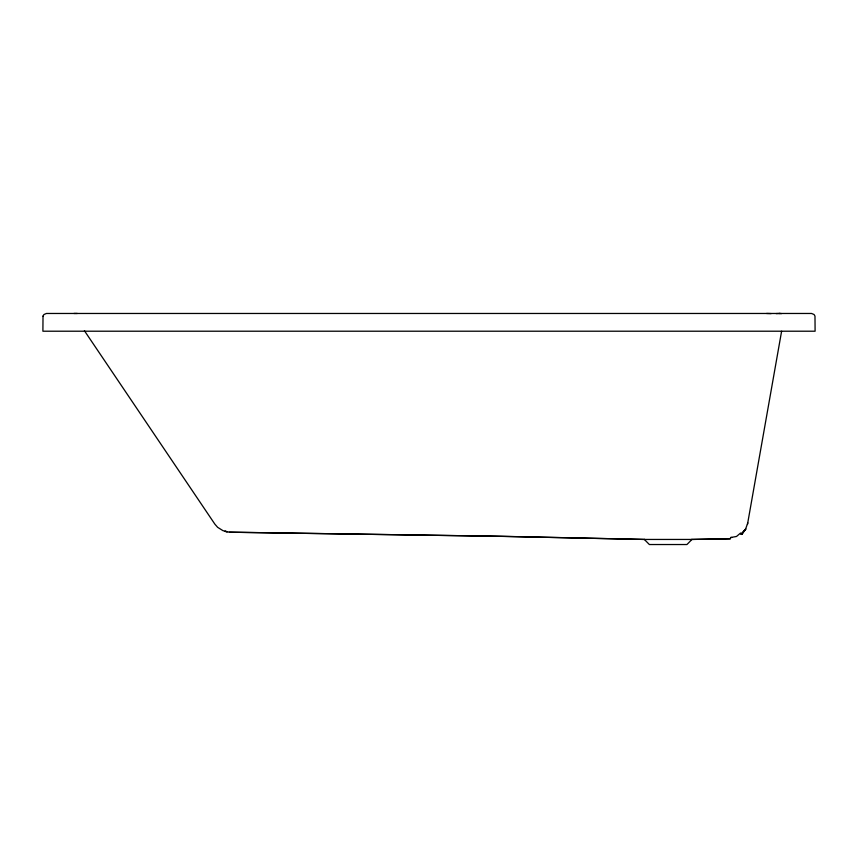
<?xml version="1.0" encoding="UTF-8"?>
<svg xmlns="http://www.w3.org/2000/svg" width="858" height="858" viewBox="0 0 858 858"><rect width="100%" height="100%" fill="white"/><g stroke="black" fill="none" stroke-linecap="round" stroke-linejoin="round"><path stroke-width="1.29" d="M747.479 524.41L781.606 331.242M745.72 528.678L747.811 522.908M741.752 533.719L745.656 529.011L741.655 534.48L745.634 529.182L741.72 533.88M745.634 529.182L743.961 531.209L744.894 529.965M743.961 531.188L745.656 529.011M691.484 539.446L730.437 538.77L691.966 539.446L686.936 544.53L649.377 544.53L644.347 539.446L501.19 536.304L229.429 532.196L223.026 530.684L217.642 527.327L214.854 524.12L84.427 330.738M742.931 532.325L740.583 534.309M740.604 533L736.507 536.465L730.49 537.558L732.024 537.483M77.295 313.47L73.949 313.47M776.104 313.599L780.083 313.47M644.347 539.446L691.966 539.446M229.429 532.196L495.516 536.229L644.83 539.446M766.569 313.47L771.149 313.61M779.407 313.47L781.52 313.61M43.018 316.098L42.9 331.209L815.1 331.209L814.982 316.098L814.06 314.511L811.55 313.47L46.45 313.47L43.94 314.511L43.018 316.098M227.145 531.767L225.053 531.349L227.145 531.767"/></g></svg>
